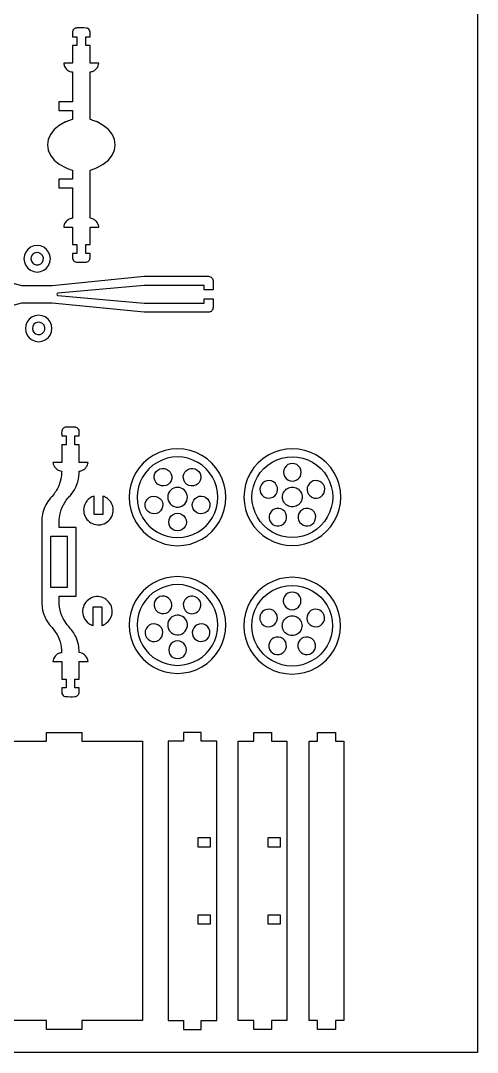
# Model space of a CAD drawing. Extents: x 2.3 to 41, y 0.4 to 54.2.
# Drawn here: x 27.99 to 40.95, y 0.42 to 29.72 of the extents above; entities that cross this region are included whole.
import ezdxf

# ---------------------------------------------------------------- set-up
doc = ezdxf.new("R2010")
doc.units = 0
doc.header["$MEASUREMENT"] = 0
doc.layers.get('0').update_dxf_attribs({"linetype": 'CONTINUOUS'})
doc.layers.add('ENGRAVE', color=1, linetype='CONTINUOUS')
doc.layers.add('LAYER_1', color=18, linetype='CONTINUOUS')

msp = doc.modelspace()

# ---------------------------------------------------------------- linework, layer by layer
msp.add_lwpolyline([(2.27, 0.425), (2.27, 54.192), (40.951, 54.192), (40.951, 0.425)], close=True)
at = {"layer": 'ENGRAVE'}
for points in [[(31.868, 15.194), (32.003, 15.128), (32.145, 15.079), (32.292, 15.05), (32.441, 15.04), (32.591, 15.05), (32.738, 15.079), (32.88, 15.128), (33.014, 15.194), (33.139, 15.277), (33.251, 15.376), (33.35, 15.489), (33.433, 15.613), (33.5, 15.748), (33.548, 15.889), (33.577, 16.036), (33.587, 16.186), (33.577, 16.336), (33.548, 16.483), (33.5, 16.624), (33.433, 16.759), (33.35, 16.883), (33.251, 16.996), (33.139, 17.095), (33.014, 17.178), (32.88, 17.244), (32.738, 17.293), (32.591, 17.322), (32.441, 17.332), (32.292, 17.322), (32.145, 17.293), (32.003, 17.244), (31.868, 17.178), (31.744, 17.095), (31.631, 16.996), (31.532, 16.883), (31.449, 16.759), (31.383, 16.624), (31.335, 16.483), (31.305, 16.336), (31.296, 16.186), (31.305, 16.036), (31.335, 15.889), (31.383, 15.748), (31.449, 15.613), (31.532, 15.489), (31.631, 15.376), (31.744, 15.277)], [(35.002, 15.284), (34.89, 15.382), (34.791, 15.495), (34.708, 15.62), (34.641, 15.754), (34.593, 15.896), (34.564, 16.043), (34.554, 16.193), (34.564, 16.342), (34.593, 16.489), (34.641, 16.631), (34.708, 16.765), (34.791, 16.89), (34.89, 17.003), (35.002, 17.101), (35.127, 17.185), (35.261, 17.251), (35.403, 17.299), (35.55, 17.328), (35.7, 17.338), (35.849, 17.328), (35.996, 17.299), (36.138, 17.251), (36.273, 17.185), (36.397, 17.101), (36.51, 17.003), (36.609, 16.89), (36.692, 16.765), (36.758, 16.631), (36.806, 16.489), (36.836, 16.342), (36.845, 16.193), (36.836, 16.043), (36.806, 15.896), (36.758, 15.754), (36.692, 15.62), (36.609, 15.495), (36.51, 15.382), (36.397, 15.284), (36.273, 15.2), (36.138, 15.134), (35.996, 15.086), (35.849, 15.057), (35.7, 15.047), (35.55, 15.057), (35.403, 15.086), (35.261, 15.134), (35.127, 15.2)], [(31.744, 11.651), (31.868, 11.568), (32.003, 11.501), (32.145, 11.453), (32.292, 11.424), (32.441, 11.414), (32.591, 11.424), (32.738, 11.453), (32.88, 11.501), (33.014, 11.568), (33.139, 11.651), (33.251, 11.75), (33.35, 11.862), (33.433, 11.987), (33.5, 12.121), (33.548, 12.263), (33.577, 12.41), (33.587, 12.56), (33.577, 12.709), (33.548, 12.856), (33.5, 12.998), (33.433, 13.133), (33.35, 13.257), (33.251, 13.37), (33.139, 13.469), (33.014, 13.552), (32.88, 13.618), (32.738, 13.666), (32.591, 13.696), (32.441, 13.706), (32.292, 13.696), (32.145, 13.666), (32.003, 13.618), (31.868, 13.552), (31.744, 13.469), (31.631, 13.37), (31.532, 13.257), (31.449, 13.133), (31.383, 12.998), (31.335, 12.856), (31.305, 12.709), (31.296, 12.56), (31.305, 12.41), (31.335, 12.263), (31.383, 12.121), (31.449, 11.987), (31.532, 11.862), (31.631, 11.75)], [(35.121, 11.548), (34.996, 11.631), (34.884, 11.73), (34.785, 11.843), (34.702, 11.967), (34.635, 12.102), (34.587, 12.244), (34.558, 12.391), (34.548, 12.54), (34.558, 12.69), (34.587, 12.837), (34.635, 12.979), (34.702, 13.113), (34.785, 13.238), (34.884, 13.35), (34.996, 13.449), (35.121, 13.532), (35.255, 13.599), (35.397, 13.647), (35.544, 13.676), (35.694, 13.686), (35.843, 13.676), (35.99, 13.647), (36.132, 13.599), (36.267, 13.532), (36.391, 13.449), (36.504, 13.35), (36.603, 13.238), (36.686, 13.113), (36.752, 12.979), (36.801, 12.837), (36.83, 12.69), (36.84, 12.54), (36.83, 12.391), (36.801, 12.244), (36.752, 12.102), (36.686, 11.967), (36.603, 11.843), (36.504, 11.73), (36.391, 11.631), (36.267, 11.548), (36.132, 11.482), (35.99, 11.433), (35.843, 11.404), (35.694, 11.394), (35.544, 11.404), (35.397, 11.433), (35.255, 11.482)]]:
    msp.add_lwpolyline(points, close=True, dxfattribs=at)
at = {"layer": 'LAYER_1'}
for points in [[(29.959, 23.11), (29.834, 23.11), (29.834, 23.36), (29.959, 23.36), (29.959, 23.86), (30.209, 23.86, 0.065228), (30.182, 23.951, 0.148337), (30.079, 24.069, 0.0567), (30.03, 24.092, 0.042505), (29.959, 24.11), (29.959, 25.473, -0.003944), (30.12, 25.531, 0.023671), (30.16, 25.547), (30.335, 25.644), (30.479, 25.763), (30.585, 25.898), (30.651, 26.043), (30.673, 26.195), (30.651, 26.347), (30.585, 26.493), (30.479, 26.627), (30.335, 26.746), (30.16, 26.844, 0.023671), (30.12, 26.859, -0.003944), (29.959, 26.917), (29.959, 28.263, 0.065228), (30.05, 28.29, 0.148337), (30.168, 28.393, 0.0567), (30.191, 28.442, 0.042505), (30.209, 28.513), (29.959, 28.513), (29.959, 29.013), (29.834, 29.013), (29.834, 29.263), (29.959, 29.263, 0.006529), (29.958, 29.394, 0.260864), (29.897, 29.496, 0.118127), (29.85, 29.51, 0.021662), (29.584, 29.513, 0.190424), (29.497, 29.475, 0.190352), (29.46, 29.388, 0.012268), (29.459, 29.325, -0.004089), (29.46, 29.263), (29.584, 29.263), (29.584, 29.013), (29.46, 29.013), (29.46, 28.513), (29.21, 28.513, 0.065228), (29.237, 28.422, 0.148337), (29.34, 28.304, 0.0567), (29.389, 28.28, 0.042505), (29.46, 28.263), (29.46, 27.417), (29.071, 27.417), (29.071, 27.167), (29.46, 27.167), (29.46, 26.917, -0.00393), (29.299, 26.859, 0.023583), (29.259, 26.843), (29.084, 26.745), (28.94, 26.627), (28.833, 26.492), (28.768, 26.347), (28.746, 26.195), (28.768, 26.044), (28.833, 25.898), (28.94, 25.763), (29.084, 25.645), (29.259, 25.547, 0.023583), (29.299, 25.531, -0.00393), (29.46, 25.473), (29.46, 25.223), (29.071, 25.223), (29.071, 24.973), (29.46, 24.973), (29.46, 24.11, 0.065228), (29.369, 24.083, 0.148337), (29.251, 23.98, 0.0567), (29.227, 23.931, 0.042505), (29.21, 23.86), (29.46, 23.86), (29.46, 23.36), (29.584, 23.36), (29.584, 23.11), (29.46, 23.11, 0.006529), (29.461, 22.979, 0.260864), (29.522, 22.877, 0.118127), (29.569, 22.863, 0.021662), (29.834, 22.86, 0.190424), (29.921, 22.898, 0.190352), (29.959, 22.985, 0.012268), (29.96, 23.048, -0.004089)], [(28.369, 22.806, 0.936602), (28.566, 23.1, 0.936602), (28.333, 22.834, 0.032737), (28.35, 22.819, 0.032737)], [(28.41, 20.827, 0.936602), (28.607, 21.121, 0.936602), (28.373, 20.855, 0.032737), (28.391, 20.84, 0.032737)], [(29.653, 10.775), (29.528, 10.775), (29.528, 11.025), (29.653, 11.025), (29.653, 11.525), (29.903, 11.525, 0.065228), (29.876, 11.615, 0.148337), (29.773, 11.734, 0.0567), (29.724, 11.757, 0.042505), (29.653, 11.775, 0.026399), (29.639, 11.937, 0.064422), (29.569, 12.19, 0.082666), (29.379, 12.489, 0.005773), (29.332, 12.541, -0.027956), (29.287, 12.595, -0.16647), (29.081, 13.238, -0.005228), (29.083, 13.31, 0.010117), (29.085, 13.381), (29.568, 13.381), (29.568, 15.324), (29.085, 15.324, 0.009072), (29.082, 15.463, -0.037192), (29.088, 15.602, -0.074367), (29.169, 15.906, -0.077224), (29.33, 16.162, -0.012509), (29.378, 16.214, 0.02617), (29.425, 16.268, 0.149562), (29.651, 16.856, 0.012372), (29.652, 16.892, -0.004124), (29.653, 16.927, 0.065228), (29.744, 16.955, 0.148337), (29.862, 17.058, 0.0567), (29.885, 17.107, 0.042505), (29.903, 17.177), (29.653, 17.177), (29.653, 17.677), (29.528, 17.677), (29.528, 17.927), (29.653, 17.927, 0.006529), (29.651, 18.059, 0.260864), (29.591, 18.161, 0.118127), (29.544, 18.175, 0.021662), (29.278, 18.177, 0.190424), (29.191, 18.14, 0.190352), (29.153, 18.052, 0.012268), (29.153, 17.99, -0.004089), (29.153, 17.927), (29.278, 17.927), (29.278, 17.677), (29.153, 17.677), (29.153, 17.177), (28.903, 17.177, 0.065228), (28.931, 17.087, 0.148337), (29.034, 16.969, 0.0567), (29.083, 16.945, 0.042505), (29.153, 16.927, -0.026399), (29.139, 16.766, -0.064422), (29.069, 16.512, -0.082666), (28.88, 16.213, -0.018345), (28.855, 16.188, 0.022041), (28.831, 16.162, 0.061507), (28.7, 15.968, 0.107635), (28.588, 15.536, 0.01196), (28.588, 15.501, -0.002886), (28.588, 15.467, 0.000825), (28.586, 14.351, 0.000825), (28.588, 13.235, 0.033004), (28.6, 13.057, 0.075197), (28.684, 12.771, 0.033003), (28.753, 12.645, 0.036703), (28.831, 12.541, 0.013791), (28.879, 12.488, -0.026597), (28.925, 12.435, -0.149562), (29.151, 11.846, -0.012372), (29.152, 11.811, 0.004124), (29.153, 11.775, 0.065228), (29.063, 11.748, 0.148337), (28.945, 11.645, 0.0567), (28.921, 11.595, 0.042505), (28.903, 11.525), (29.153, 11.525), (29.153, 11.025), (29.278, 11.025), (29.278, 10.775), (29.153, 10.775, 0.006529), (29.155, 10.644, 0.260864), (29.216, 10.542, 0.118127), (29.263, 10.528, 0.021662), (29.528, 10.525, 0.190424), (29.615, 10.563, 0.190352), (29.653, 10.65, 0.012268), (29.654, 10.713, -0.004089)], [(32.301, 15.943, 0.967799), (32.597, 16.419, 0.967799), (32.271, 15.964, 0.016364), (32.286, 15.953, 0.016364)], [(30.321, 16.222), (30.321, 15.697), (30.071, 15.697), (30.071, 16.222, 0.069827), (29.953, 16.163, 0.143963), (29.808, 15.983, 0.513852), (30.168, 15.403, 0.513741), (30.601, 15.931, 0.165644), (30.454, 16.151, 0.081484)], [(30.042, 12.546), (30.042, 13.071), (30.292, 13.071), (30.292, 12.546, 0.081484), (30.425, 12.617, 0.165644), (30.573, 12.837, 0.513741), (30.14, 13.365, 0.513852), (29.779, 12.785, 0.143963), (29.924, 12.606, 0.069827)], [(32.271, 12.338, 0.967799), (32.626, 12.77, 0.967799), (32.243, 12.362, 0.016364), (32.257, 12.349, 0.016364)]]:
    msp.add_lwpolyline(points, format="xyb", close=True, dxfattribs=at)
for points in [[(28.27, 22.634), (28.361, 22.596), (28.458, 22.583), (28.555, 22.596), (28.646, 22.634), (28.724, 22.693), (28.783, 22.771), (28.821, 22.862), (28.834, 22.959), (28.821, 23.057), (28.783, 23.147), (28.724, 23.225), (28.646, 23.285), (28.555, 23.322), (28.458, 23.335), (28.361, 23.322), (28.27, 23.285), (28.192, 23.225), (28.132, 23.147), (28.095, 23.057), (28.082, 22.959), (28.095, 22.862), (28.132, 22.771), (28.192, 22.693)], [(28.311, 20.655), (28.401, 20.617), (28.499, 20.604), (28.596, 20.617), (28.687, 20.655), (28.765, 20.714), (28.824, 20.792), (28.862, 20.883), (28.875, 20.98), (28.862, 21.078), (28.824, 21.168), (28.765, 21.246), (28.687, 21.306), (28.596, 21.343), (28.499, 21.356), (28.401, 21.343), (28.311, 21.306), (28.233, 21.246), (28.173, 21.168), (28.136, 21.078), (28.123, 20.98), (28.136, 20.883), (28.173, 20.792), (28.233, 20.714)], [(31.754, 14.996), (31.916, 14.917), (32.086, 14.859), (32.262, 14.824), (32.441, 14.812), (32.621, 14.824), (32.797, 14.859), (32.967, 14.917), (33.128, 14.996), (33.278, 15.096), (33.413, 15.215), (33.531, 15.35), (33.631, 15.499), (33.71, 15.66), (33.768, 15.83), (33.803, 16.007), (33.815, 16.186), (33.803, 16.365), (33.768, 16.542), (33.71, 16.712), (33.631, 16.873), (33.531, 17.022), (33.413, 17.157), (33.278, 17.276), (33.128, 17.376), (32.967, 17.455), (32.797, 17.513), (32.621, 17.548), (32.441, 17.56), (32.262, 17.548), (32.086, 17.513), (31.916, 17.455), (31.754, 17.376), (31.605, 17.276), (31.47, 17.157), (31.351, 17.022), (31.252, 16.873), (31.172, 16.712), (31.114, 16.542), (31.079, 16.365), (31.068, 16.186), (31.079, 16.007), (31.114, 15.83), (31.172, 15.66), (31.252, 15.499), (31.351, 15.35), (31.47, 15.215), (31.605, 15.096)], [(35.013, 15.003), (35.174, 14.923), (35.344, 14.866), (35.521, 14.831), (35.7, 14.819), (35.879, 14.831), (36.055, 14.866), (36.225, 14.923), (36.387, 15.003), (36.536, 15.103), (36.671, 15.221), (36.79, 15.356), (36.889, 15.506), (36.969, 15.667), (37.027, 15.837), (37.062, 16.013), (37.073, 16.193), (37.062, 16.372), (37.027, 16.548), (36.969, 16.718), (36.889, 16.879), (36.79, 17.029), (36.671, 17.164), (36.536, 17.282), (36.387, 17.382), (36.225, 17.462), (36.055, 17.519), (35.879, 17.554), (35.7, 17.566), (35.521, 17.554), (35.344, 17.519), (35.174, 17.462), (35.013, 17.382), (34.864, 17.282), (34.728, 17.164), (34.61, 17.029), (34.51, 16.879), (34.431, 16.718), (34.373, 16.548), (34.338, 16.372), (34.326, 16.193), (34.338, 16.013), (34.373, 15.837), (34.431, 15.667), (34.51, 15.506), (34.61, 15.356), (34.728, 15.221), (34.864, 15.103)], [(31.826, 16.611), (31.795, 16.668), (31.78, 16.732), (31.782, 16.797), (31.801, 16.86), (31.835, 16.916), (31.883, 16.96), (31.94, 16.991), (32.004, 17.006), (32.069, 17.005), (32.132, 16.986), (32.188, 16.951), (32.233, 16.904), (32.264, 16.846), (32.279, 16.782), (32.277, 16.717), (32.258, 16.654), (32.224, 16.599), (32.176, 16.554), (32.118, 16.523), (32.055, 16.508), (31.989, 16.51), (31.927, 16.528), (31.871, 16.563)], [(32.66, 16.598), (32.625, 16.654), (32.607, 16.717), (32.605, 16.782), (32.62, 16.846), (32.651, 16.903), (32.696, 16.951), (32.752, 16.985), (32.815, 17.004), (32.88, 17.006), (32.944, 16.991), (33.001, 16.959), (33.049, 16.914), (33.083, 16.859), (33.102, 16.796), (33.104, 16.731), (33.088, 16.667), (33.057, 16.609), (33.012, 16.562), (32.957, 16.528), (32.894, 16.509), (32.828, 16.507), (32.765, 16.522), (32.707, 16.553)], [(35.635, 16.655), (35.7, 16.646), (35.765, 16.655), (35.825, 16.68), (35.877, 16.719), (35.917, 16.771), (35.942, 16.832), (35.95, 16.897), (35.942, 16.962), (35.917, 17.022), (35.877, 17.074), (35.825, 17.114), (35.765, 17.139), (35.7, 17.147), (35.635, 17.139), (35.574, 17.114), (35.523, 17.074), (35.483, 17.022), (35.458, 16.962), (35.449, 16.897), (35.458, 16.832), (35.483, 16.771), (35.523, 16.719), (35.574, 16.68)], [(34.953, 16.173), (35.017, 16.161), (35.082, 16.166), (35.144, 16.188), (35.198, 16.225), (35.24, 16.274), (35.269, 16.333), (35.281, 16.398), (35.276, 16.463), (35.254, 16.525), (35.217, 16.579), (35.167, 16.621), (35.108, 16.65), (35.044, 16.662), (34.979, 16.657), (34.917, 16.635), (34.863, 16.598), (34.82, 16.548), (34.792, 16.489), (34.78, 16.425), (34.785, 16.36), (34.807, 16.298), (34.844, 16.244), (34.894, 16.201)], [(35.56, 15.95), (35.529, 15.97), (35.502, 15.995), (35.478, 16.022), (35.457, 16.053), (35.441, 16.085), (35.429, 16.12), (35.422, 16.156), (35.42, 16.193), (35.422, 16.229), (35.429, 16.265), (35.441, 16.3), (35.457, 16.333), (35.478, 16.363), (35.502, 16.391), (35.529, 16.415), (35.56, 16.435), (35.593, 16.451), (35.627, 16.463), (35.663, 16.47), (35.7, 16.473), (35.736, 16.47), (35.772, 16.463), (35.807, 16.451), (35.84, 16.435), (35.87, 16.415), (35.898, 16.391), (35.922, 16.363), (35.942, 16.333), (35.959, 16.3), (35.97, 16.265), (35.977, 16.229), (35.98, 16.193), (35.977, 16.156), (35.97, 16.12), (35.959, 16.085), (35.942, 16.053), (35.922, 16.022), (35.898, 15.995), (35.87, 15.97), (35.84, 15.95), (35.807, 15.934), (35.772, 15.922), (35.736, 15.915), (35.7, 15.913), (35.663, 15.915), (35.627, 15.922), (35.593, 15.934)], [(36.317, 16.165), (36.383, 16.16), (36.447, 16.172), (36.506, 16.2), (36.556, 16.242), (36.593, 16.296), (36.615, 16.358), (36.62, 16.423), (36.608, 16.488), (36.58, 16.547), (36.537, 16.596), (36.483, 16.633), (36.422, 16.655), (36.356, 16.66), (36.292, 16.649), (36.233, 16.62), (36.183, 16.578), (36.146, 16.524), (36.124, 16.462), (36.119, 16.397), (36.131, 16.333), (36.159, 16.274), (36.202, 16.224), (36.256, 16.187)], [(31.562, 15.83), (31.534, 15.889), (31.522, 15.954), (31.527, 16.019), (31.548, 16.081), (31.585, 16.135), (31.635, 16.177), (31.694, 16.205), (31.758, 16.218), (31.824, 16.212), (31.885, 16.191), (31.939, 16.154), (31.982, 16.104), (32.01, 16.045), (32.022, 15.981), (32.017, 15.916), (31.995, 15.854), (31.959, 15.8), (31.909, 15.757), (31.85, 15.729), (31.786, 15.717), (31.72, 15.722), (31.659, 15.744), (31.605, 15.781)], [(32.925, 15.801), (32.888, 15.855), (32.866, 15.916), (32.861, 15.982), (32.873, 16.046), (32.901, 16.105), (32.943, 16.155), (32.997, 16.192), (33.059, 16.214), (33.124, 16.219), (33.188, 16.207), (33.248, 16.179), (33.297, 16.136), (33.334, 16.082), (33.356, 16.02), (33.361, 15.955), (33.349, 15.891), (33.321, 15.832), (33.279, 15.782), (33.225, 15.745), (33.163, 15.723), (33.098, 15.718), (33.034, 15.73), (32.975, 15.758)], [(35.199, 15.387), (35.263, 15.372), (35.328, 15.374), (35.391, 15.393), (35.446, 15.427), (35.491, 15.475), (35.522, 15.532), (35.537, 15.596), (35.535, 15.661), (35.517, 15.724), (35.482, 15.78), (35.435, 15.825), (35.377, 15.856), (35.313, 15.871), (35.248, 15.869), (35.185, 15.85), (35.129, 15.816), (35.085, 15.768), (35.054, 15.71), (35.039, 15.647), (35.04, 15.581), (35.059, 15.519), (35.094, 15.463), (35.141, 15.418)], [(36.01, 15.393), (36.073, 15.375), (36.138, 15.373), (36.202, 15.388), (36.26, 15.419), (36.307, 15.464), (36.342, 15.52), (36.36, 15.582), (36.362, 15.648), (36.347, 15.712), (36.316, 15.769), (36.271, 15.817), (36.215, 15.851), (36.152, 15.87), (36.087, 15.871), (36.023, 15.856), (35.966, 15.825), (35.918, 15.78), (35.884, 15.724), (35.865, 15.662), (35.863, 15.596), (35.879, 15.533), (35.91, 15.475), (35.955, 15.428)], [(32.264, 15.305), (32.224, 15.356), (32.199, 15.417), (32.191, 15.482), (32.199, 15.547), (32.224, 15.607), (32.264, 15.659), (32.316, 15.699), (32.376, 15.724), (32.441, 15.732), (32.506, 15.724), (32.567, 15.699), (32.619, 15.659), (32.658, 15.607), (32.683, 15.547), (32.692, 15.482), (32.683, 15.417), (32.658, 15.356), (32.619, 15.305), (32.567, 15.265), (32.506, 15.24), (32.441, 15.231), (32.376, 15.24), (32.316, 15.265)], [(28.838, 13.632), (29.317, 13.632), (29.317, 15.074), (28.838, 15.074)], [(31.754, 11.37), (31.916, 11.291), (32.086, 11.233), (32.262, 11.198), (32.441, 11.186), (32.621, 11.198), (32.797, 11.233), (32.967, 11.291), (33.128, 11.37), (33.278, 11.47), (33.413, 11.588), (33.531, 11.724), (33.631, 11.873), (33.71, 12.034), (33.768, 12.204), (33.803, 12.381), (33.815, 12.56), (33.803, 12.739), (33.768, 12.915), (33.71, 13.086), (33.631, 13.247), (33.531, 13.396), (33.413, 13.531), (33.278, 13.65), (33.128, 13.749), (32.967, 13.829), (32.797, 13.887), (32.621, 13.922), (32.441, 13.934), (32.262, 13.922), (32.086, 13.887), (31.916, 13.829), (31.754, 13.749), (31.605, 13.65), (31.47, 13.531), (31.351, 13.396), (31.252, 13.247), (31.172, 13.086), (31.114, 12.915), (31.079, 12.739), (31.068, 12.56), (31.079, 12.381), (31.114, 12.204), (31.172, 12.034), (31.252, 11.873), (31.351, 11.724), (31.47, 11.588), (31.605, 11.47)], [(35.168, 11.271), (35.338, 11.213), (35.515, 11.178), (35.694, 11.166), (35.873, 11.178), (36.049, 11.213), (36.22, 11.271), (36.381, 11.35), (36.53, 11.45), (36.665, 11.569), (36.784, 11.704), (36.884, 11.853), (36.963, 12.014), (37.021, 12.185), (37.056, 12.361), (37.068, 12.54), (37.056, 12.719), (37.021, 12.896), (36.963, 13.066), (36.884, 13.227), (36.784, 13.376), (36.665, 13.511), (36.53, 13.63), (36.381, 13.73), (36.22, 13.809), (36.049, 13.867), (35.873, 13.902), (35.694, 13.914), (35.515, 13.902), (35.338, 13.867), (35.168, 13.809), (35.007, 13.73), (34.858, 13.63), (34.723, 13.511), (34.604, 13.376), (34.504, 13.227), (34.425, 13.066), (34.367, 12.896), (34.332, 12.719), (34.32, 12.54), (34.332, 12.361), (34.367, 12.185), (34.425, 12.014), (34.504, 11.853), (34.604, 11.704), (34.723, 11.569), (34.858, 11.45), (35.007, 11.35)], [(35.629, 13.002), (35.694, 12.994), (35.759, 13.002), (35.819, 13.027), (35.871, 13.067), (35.911, 13.119), (35.936, 13.179), (35.945, 13.244), (35.936, 13.309), (35.911, 13.37), (35.871, 13.422), (35.819, 13.461), (35.759, 13.486), (35.694, 13.495), (35.629, 13.486), (35.569, 13.461), (35.517, 13.422), (35.477, 13.37), (35.452, 13.309), (35.443, 13.244), (35.452, 13.179), (35.477, 13.119), (35.517, 13.067), (35.569, 13.027)], [(31.927, 12.902), (31.989, 12.884), (32.055, 12.882), (32.118, 12.897), (32.176, 12.928), (32.224, 12.973), (32.258, 13.028), (32.277, 13.091), (32.279, 13.156), (32.264, 13.22), (32.233, 13.278), (32.188, 13.325), (32.132, 13.36), (32.069, 13.378), (32.004, 13.38), (31.94, 13.365), (31.883, 13.334), (31.835, 13.289), (31.801, 13.234), (31.782, 13.171), (31.78, 13.106), (31.795, 13.042), (31.826, 12.984), (31.871, 12.937)], [(32.765, 12.896), (32.828, 12.881), (32.894, 12.883), (32.957, 12.901), (33.012, 12.936), (33.057, 12.983), (33.088, 13.041), (33.104, 13.104), (33.102, 13.17), (33.083, 13.233), (33.049, 13.288), (33.001, 13.333), (32.944, 13.364), (32.88, 13.38), (32.815, 13.378), (32.752, 13.359), (32.696, 13.325), (32.651, 13.277), (32.62, 13.22), (32.605, 13.156), (32.607, 13.091), (32.625, 13.028), (32.66, 12.972), (32.707, 12.927)], [(34.947, 12.521), (35.011, 12.509), (35.076, 12.514), (35.138, 12.535), (35.192, 12.572), (35.235, 12.622), (35.263, 12.681), (35.275, 12.745), (35.27, 12.811), (35.248, 12.872), (35.211, 12.926), (35.161, 12.969), (35.102, 12.997), (35.038, 13.009), (34.973, 13.004), (34.911, 12.982), (34.857, 12.945), (34.815, 12.896), (34.786, 12.837), (34.774, 12.772), (34.779, 12.707), (34.801, 12.645), (34.838, 12.591), (34.888, 12.549)], [(36.312, 12.513), (36.377, 12.507), (36.441, 12.519), (36.5, 12.547), (36.55, 12.59), (36.587, 12.644), (36.609, 12.706), (36.614, 12.771), (36.602, 12.835), (36.574, 12.894), (36.531, 12.944), (36.477, 12.981), (36.416, 13.003), (36.351, 13.008), (36.286, 12.996), (36.227, 12.968), (36.177, 12.925), (36.14, 12.872), (36.118, 12.81), (36.113, 12.745), (36.125, 12.68), (36.153, 12.621), (36.196, 12.571), (36.25, 12.534)], [(35.554, 12.298), (35.523, 12.318), (35.496, 12.342), (35.472, 12.37), (35.451, 12.4), (35.435, 12.433), (35.423, 12.468), (35.416, 12.504), (35.414, 12.54), (35.416, 12.577), (35.423, 12.613), (35.435, 12.647), (35.451, 12.68), (35.472, 12.711), (35.496, 12.738), (35.523, 12.762), (35.554, 12.783), (35.587, 12.799), (35.621, 12.811), (35.657, 12.818), (35.694, 12.82), (35.73, 12.818), (35.766, 12.811), (35.801, 12.799), (35.834, 12.783), (35.864, 12.762), (35.892, 12.738), (35.916, 12.711), (35.936, 12.68), (35.953, 12.647), (35.964, 12.613), (35.972, 12.577), (35.974, 12.54), (35.972, 12.504), (35.964, 12.468), (35.953, 12.433), (35.936, 12.4), (35.916, 12.37), (35.892, 12.342), (35.864, 12.318), (35.834, 12.298), (35.801, 12.281), (35.766, 12.27), (35.73, 12.262), (35.694, 12.26), (35.657, 12.262), (35.621, 12.27), (35.587, 12.281)], [(31.659, 12.118), (31.72, 12.096), (31.786, 12.091), (31.85, 12.103), (31.909, 12.131), (31.959, 12.174), (31.995, 12.228), (32.017, 12.289), (32.022, 12.355), (32.01, 12.419), (31.982, 12.478), (31.939, 12.528), (31.885, 12.565), (31.824, 12.586), (31.758, 12.591), (31.694, 12.579), (31.635, 12.551), (31.585, 12.508), (31.548, 12.454), (31.527, 12.393), (31.522, 12.328), (31.534, 12.263), (31.562, 12.204), (31.605, 12.154)], [(33.034, 12.104), (33.098, 12.092), (33.163, 12.097), (33.225, 12.119), (33.279, 12.156), (33.321, 12.206), (33.349, 12.265), (33.361, 12.329), (33.356, 12.394), (33.334, 12.456), (33.297, 12.51), (33.248, 12.552), (33.188, 12.581), (33.124, 12.593), (33.059, 12.587), (32.997, 12.566), (32.943, 12.528), (32.901, 12.479), (32.873, 12.42), (32.861, 12.355), (32.866, 12.29), (32.888, 12.228), (32.925, 12.175), (32.975, 12.132)], [(32.376, 11.614), (32.441, 11.605), (32.506, 11.614), (32.567, 11.639), (32.619, 11.678), (32.658, 11.73), (32.683, 11.791), (32.692, 11.856), (32.683, 11.921), (32.658, 11.981), (32.619, 12.033), (32.567, 12.073), (32.506, 12.098), (32.441, 12.106), (32.376, 12.098), (32.316, 12.073), (32.264, 12.033), (32.224, 11.981), (32.199, 11.921), (32.191, 11.856), (32.199, 11.791), (32.224, 11.73), (32.264, 11.678), (32.316, 11.639)], [(35.193, 11.735), (35.257, 11.72), (35.322, 11.722), (35.385, 11.74), (35.44, 11.775), (35.485, 11.822), (35.516, 11.88), (35.531, 11.944), (35.529, 12.009), (35.511, 12.072), (35.476, 12.127), (35.429, 12.172), (35.371, 12.203), (35.307, 12.218), (35.242, 12.216), (35.179, 12.198), (35.124, 12.163), (35.079, 12.116), (35.048, 12.058), (35.033, 11.994), (35.035, 11.929), (35.053, 11.866), (35.088, 11.811), (35.135, 11.766)], [(36.004, 11.741), (36.067, 11.722), (36.133, 11.72), (36.196, 11.736), (36.254, 11.767), (36.301, 11.812), (36.336, 11.867), (36.354, 11.93), (36.356, 11.995), (36.341, 12.059), (36.31, 12.117), (36.265, 12.164), (36.209, 12.198), (36.146, 12.217), (36.081, 12.219), (36.017, 12.204), (35.96, 12.173), (35.912, 12.128), (35.878, 12.072), (35.859, 12.009), (35.858, 11.944), (35.873, 11.88), (35.904, 11.823), (35.949, 11.775)], [(26.992, 1.325), (26.992, 9.26), (28.719, 9.26), (28.719, 9.511), (29.721, 9.511), (29.721, 9.26), (31.448, 9.26), (31.448, 1.325), (29.721, 1.325), (29.721, 1.074), (28.719, 1.074), (28.719, 1.325)], [(33.116, 1.074), (33.116, 1.325), (33.556, 1.325), (33.556, 9.26), (33.116, 9.26), (33.116, 9.511), (32.615, 9.511), (32.615, 9.26), (32.175, 9.26), (32.175, 1.325), (32.615, 1.325), (32.615, 1.074)], [(34.603, 1.074), (34.603, 1.325), (34.164, 1.325), (34.164, 9.26), (34.603, 9.26), (34.603, 9.511), (35.105, 9.511), (35.105, 9.26), (35.544, 9.26), (35.544, 1.325), (35.105, 1.325), (35.105, 1.074)], [(36.176, 1.325), (36.176, 9.26), (36.418, 9.26), (36.418, 9.511), (36.92, 9.511), (36.92, 9.26), (37.162, 9.26), (37.162, 1.325), (36.92, 1.325), (36.92, 1.074), (36.418, 1.074), (36.418, 1.325)], [(33.376, 6.264), (33.376, 6.514), (33.015, 6.514), (33.015, 6.264)], [(35.364, 6.264), (35.364, 6.514), (35.003, 6.514), (35.003, 6.264)], [(33.015, 4.321), (33.015, 4.071), (33.376, 4.071), (33.376, 4.321)], [(35.364, 4.071), (35.364, 4.321), (35.003, 4.321), (35.003, 4.071)]]:
    msp.add_lwpolyline(points, close=True, dxfattribs=at)
msp.add_lwpolyline([(25.392, 22.923), (28.01, 22.202), (28.887, 22.202), (31.498, 22.461), (33.32, 22.461, -0.190421), (33.411, 22.422, -0.190421), (33.45, 22.331, -0.012272), (33.451, 22.204, 0.004091), (33.45, 22.076), (33.199, 22.076), (33.199, 22.202), (31.498, 22.202), (29.043, 21.985, 0.347548), (29.016, 21.951, 0.347548), (29.043, 21.916), (31.498, 21.7), (33.199, 21.7), (33.199, 21.826), (33.45, 21.826, 0.004091), (33.451, 21.698, -0.012272), (33.45, 21.571, -0.190421), (33.411, 21.48, -0.190421), (33.32, 21.441), (31.498, 21.441), (28.887, 21.7), (28.009, 21.7), (25.392, 20.979)], format="xyb", dxfattribs=at)

doc.saveas('drawing.dxf')
